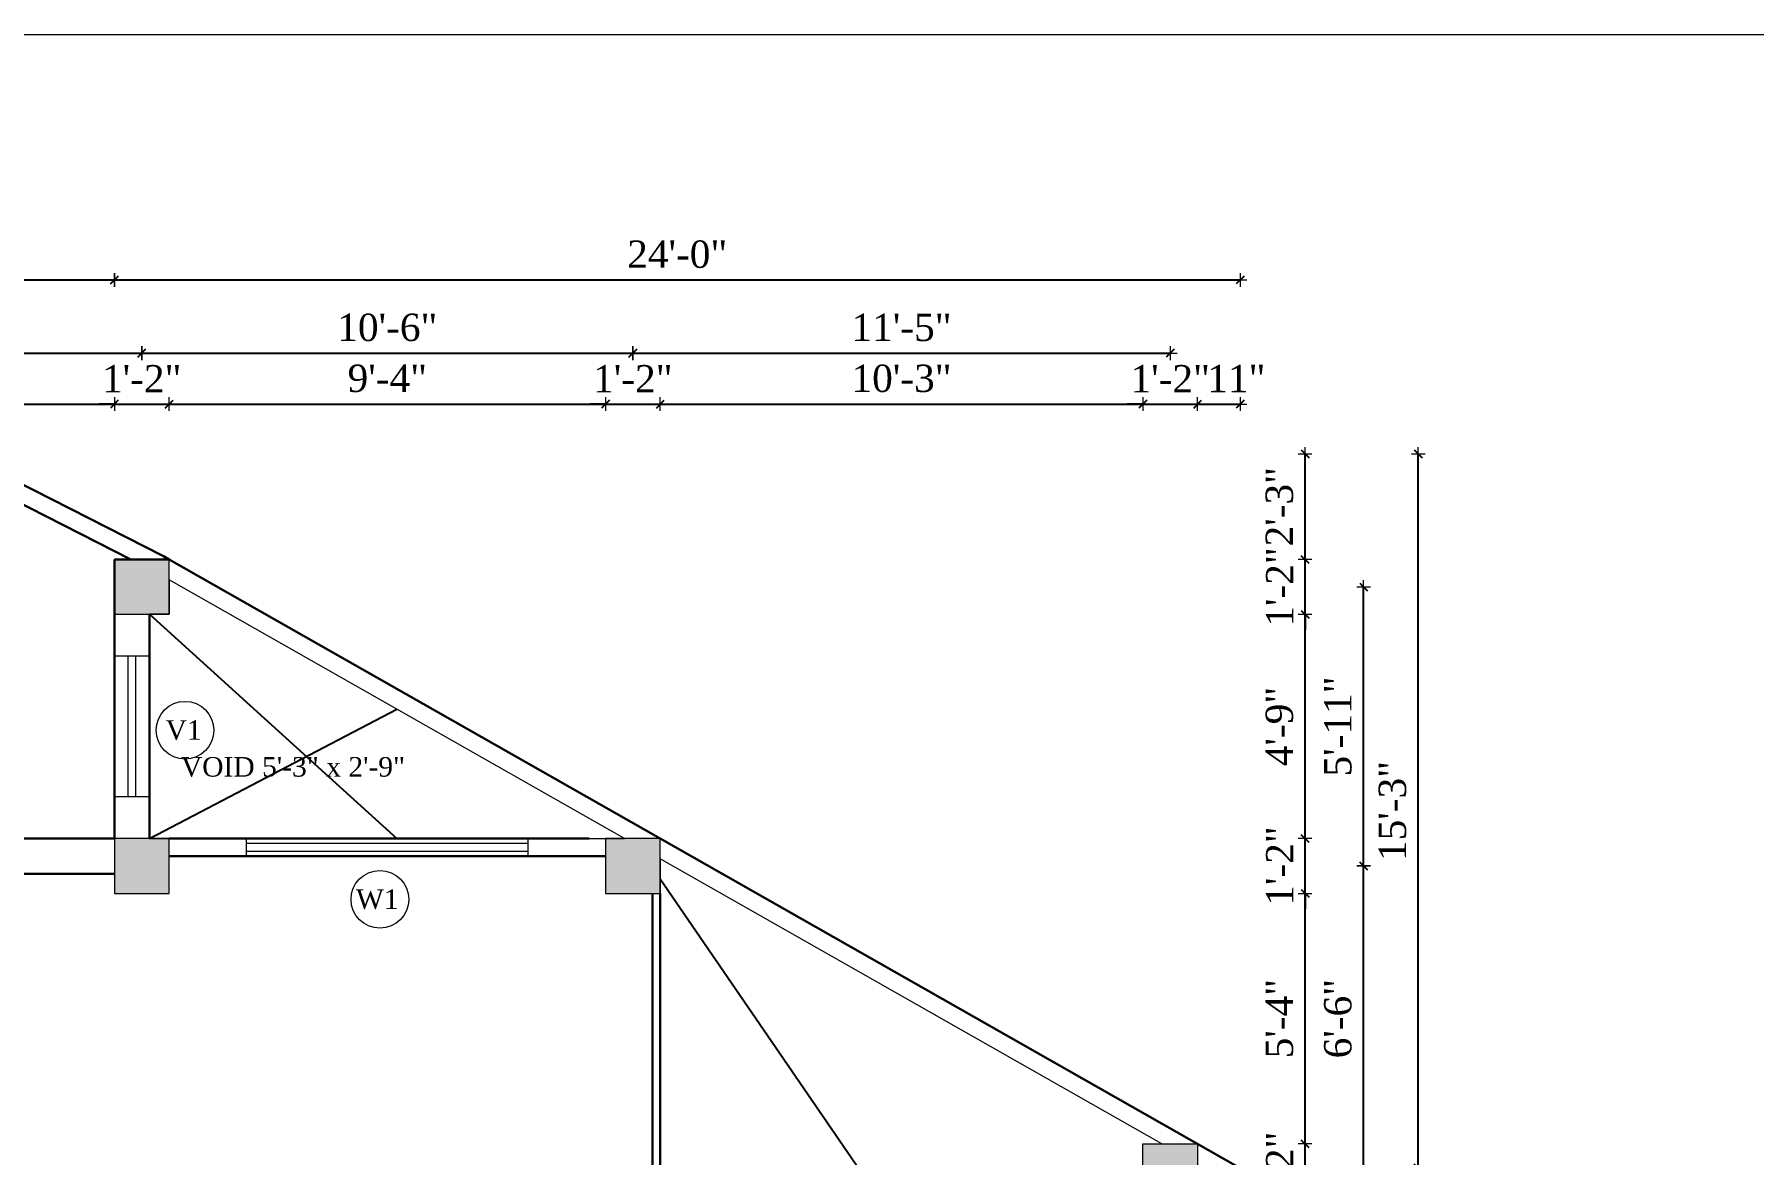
# Model space of a CAD drawing. Header units: inches. Extents: x 151827 to 158445, y -28405 to -26250.
# Drawn here: x 156896.3 to 157335.8, y -26536.6 to -26250 of the extents above; entities that cross this region are included whole.
import ezdxf

# ---------------------------------------------------------------- set-up
doc = ezdxf.new("R2010")
doc.units = ezdxf.units.IN
doc.header["$LTSCALE"] = 5
doc.header["$MEASUREMENT"] = 0
for name, color, linetype, lineweight in [('A-WALL', 7, 'Continuous', 9), ('Dimension', 7, 'Continuous', 18), ('Dw', 2, 'Continuous', 18), ('ele1', 21, 'Continuous', 20)]:
    doc.layers.add(name, color=color, linetype=linetype, lineweight=lineweight)
doc.layers.add('dim line', color=7, linetype='Continuous', lineweight=15, true_color=0xfab2b2)
doc.layers.add('TEXT', color=6, linetype='Continuous')
doc.layers.add('WALL', color=7, linetype='Continuous')
doc.styles.add('ordinary', font='times.ttf')
doc.dimstyles.new('Copy of 96', dxfattribs={"dimtxt": 7, "dimasz": 4, "dimexe": 0.5, "dimexo": 0.5, "dimgap": 3, "dimtad": 1, "dimdec": 1, "dimzin": 11, "dimdsep": 46, "dimlunit": 4, "dimtxsty": 'ordinary', "dimblk": 'OBLIQUE', "dimcen": 0.09, "dimse1": 1, "dimse2": 1, "dimclrt": 6, "dimazin": 0, "dimtfac": 1, "dimtdec": 1, "dimtix": 1, "dimtmove": 2, "dimatfit": 3, "dimldrblk": 'leader', "dimfxl": 0.5, "dimfxlon": 1, "dimtolj": 1, "dimtzin": 0, "dimarcsym": 0})

# ---------------------------------------------------------------- blocks, each defined once
blk = doc.blocks.new('oblique')
at = {"color": 0, "lineweight": -2}
blk.add_line((0.25, 0.25), (-0.25, -0.25), dxfattribs=at)
at = {"layer": 'dim line', "lineweight": 9}
for p, q in [((-0.4375, 0), (0.4375, 0)), ((0, 0.4375), (0, -0.4375))]:
    blk.add_line(p, q, dxfattribs=at)
blk = doc.blocks.new('*D3197')
at = {"layer": 'A-WALL', "color": 0, "lineweight": -2, "ltscale": 5, "transparency": 16777216}
for p, q in [((157221.17, -26533.88), (157221.17, -26529.88)), ((157221.17, -26547.88), (157221.17, -26533.88)), ((157221.17, -26547.88), (157221.17, -26551.88))]:
    blk.add_line(p, q, dxfattribs=at)
at = {"layer": 'Defpoints', "color": 0, "ltscale": 5, "transparency": 16777216}
for p in [(157193.68, -26533.88), (157221.17, -26533.88), (157193.68, -26547.88)]:
    blk.add_point(p, dxfattribs=at)
at = {"layer": 'A-WALL', "color": 0, "lineweight": -2, "ltscale": 5, "transparency": 16777216, "xscale": 4, "yscale": 4, "zscale": 4}
for p, rotation in [((157221.17, -26533.88), 270), ((157221.17, -26547.88), 90)]:
    blk.add_blockref('oblique', p, dxfattribs=dict(at, rotation=rotation))
at = {"layer": 'A-WALL', "color": 6, "ltscale": 5, "transparency": 16777216, "insert": (157214.67, -26540.88), "char_height": 7, "attachment_point": 5, "rotation": 90, "style": 'ordinary'}
blk.add_mtext('\\A1;1\'-2"', dxfattribs=at)
blk = doc.blocks.new('_OBLIQUE')
at = {"color": 0, "linetype": 'ByBlock'}
blk.add_line((-0.5, -0.5), (0.5, 0.5), dxfattribs=at)
blk = doc.blocks.new('leader')
at = {"layer": 'Dimension'}
for p, q in [((0, -4.33), (0, 4.33)), ((-4.42, 0), (4.42, 0))]:
    blk.add_line(p, q, dxfattribs=at)
blk = doc.blocks.new('*D3198')
at = {"layer": 'A-WALL', "color": 0, "lineweight": -2, "ltscale": 5, "transparency": 16777216}
blk.add_line((157221.17, -26533.88), (157221.17, -26469.78), dxfattribs=at)
at = {"layer": 'Defpoints', "color": 0, "ltscale": 5, "transparency": 16777216}
for p in [(157056.29, -26469.78), (157221.17, -26469.78), (157193.68, -26533.88)]:
    blk.add_point(p, dxfattribs=at)
at = {"layer": 'A-WALL', "color": 0, "lineweight": -2, "ltscale": 5, "transparency": 16777216, "xscale": 4, "yscale": 4, "zscale": 4}
for p, rotation in [((157221.17, -26469.78), 90), ((157221.17, -26533.88), 270)]:
    blk.add_blockref('oblique', p, dxfattribs=dict(at, rotation=rotation))
at = {"layer": 'A-WALL', "color": 6, "ltscale": 5, "transparency": 16777216, "insert": (157214.61, -26501.83), "char_height": 7, "attachment_point": 5, "rotation": 90, "style": 'ordinary'}
blk.add_mtext('\\A1;5\'-4"', dxfattribs=at)
blk = doc.blocks.new('*D3199')
at = {"layer": 'A-WALL', "color": 0, "lineweight": -2, "ltscale": 5, "transparency": 16777216}
for p, q in [((157221.17, -26455.78), (157221.17, -26451.78)), ((157221.17, -26469.78), (157221.17, -26455.78)), ((157221.17, -26469.78), (157221.17, -26473.78))]:
    blk.add_line(p, q, dxfattribs=at)
at = {"layer": 'Defpoints', "color": 0, "ltscale": 5, "transparency": 16777216}
for p in [(157056.29, -26455.78), (157221.17, -26455.78), (157056.29, -26469.78)]:
    blk.add_point(p, dxfattribs=at)
at = {"layer": 'A-WALL', "color": 0, "lineweight": -2, "ltscale": 5, "transparency": 16777216, "xscale": 4, "yscale": 4, "zscale": 4}
for p, rotation in [((157221.17, -26455.78), 270), ((157221.17, -26469.78), 90)]:
    blk.add_blockref('oblique', p, dxfattribs=dict(at, rotation=rotation))
at = {"layer": 'A-WALL', "color": 6, "ltscale": 5, "transparency": 16777216, "insert": (157214.67, -26462.78), "char_height": 7, "attachment_point": 5, "rotation": 90, "style": 'ordinary'}
blk.add_mtext('\\A1;1\'-2"', dxfattribs=at)
blk = doc.blocks.new('*D3200')
at = {"layer": 'A-WALL', "color": 0, "lineweight": -2, "ltscale": 5, "transparency": 16777216}
blk.add_line((157221.17, -26455.78), (157221.17, -26398.4), dxfattribs=at)
at = {"layer": 'Defpoints', "color": 0, "ltscale": 5, "transparency": 16777216}
for p in [(156930.72, -26398.4), (157221.17, -26398.4), (157056.29, -26455.78)]:
    blk.add_point(p, dxfattribs=at)
at = {"layer": 'A-WALL', "color": 0, "lineweight": -2, "ltscale": 5, "transparency": 16777216, "xscale": 4, "yscale": 4, "zscale": 4}
for p, rotation in [((157221.17, -26398.4), 90), ((157221.17, -26455.78), 270)]:
    blk.add_blockref('oblique', p, dxfattribs=dict(at, rotation=rotation))
at = {"layer": 'A-WALL', "color": 6, "ltscale": 5, "transparency": 16777216, "insert": (157214.6, -26427.09), "char_height": 7, "attachment_point": 5, "rotation": 90, "style": 'ordinary'}
blk.add_mtext('\\A1;4\'-9"', dxfattribs=at)
blk = doc.blocks.new('*D3201')
at = {"layer": 'A-WALL', "color": 0, "lineweight": -2, "ltscale": 5, "transparency": 16777216}
for p, q in [((157221.17, -26384.4), (157221.17, -26380.4)), ((157221.17, -26398.4), (157221.17, -26384.4)), ((157221.17, -26398.4), (157221.17, -26402.4))]:
    blk.add_line(p, q, dxfattribs=at)
at = {"layer": 'Defpoints', "color": 0, "ltscale": 5, "transparency": 16777216}
for p in [(156930.72, -26384.4), (157221.17, -26384.4), (156930.72, -26398.4)]:
    blk.add_point(p, dxfattribs=at)
at = {"layer": 'A-WALL', "color": 0, "lineweight": -2, "ltscale": 5, "transparency": 16777216, "xscale": 4, "yscale": 4, "zscale": 4}
for p, rotation in [((157221.17, -26384.4), 270), ((157221.17, -26398.4), 90)]:
    blk.add_blockref('oblique', p, dxfattribs=dict(at, rotation=rotation))
at = {"layer": 'A-WALL', "color": 6, "ltscale": 5, "transparency": 16777216, "insert": (157214.67, -26391.4), "char_height": 7, "attachment_point": 5, "rotation": 90, "style": 'ordinary'}
blk.add_mtext('\\A1;1\'-2"', dxfattribs=at)
blk = doc.blocks.new('*D3203')
at = {"layer": 'A-WALL', "color": 0, "lineweight": -2, "ltscale": 5, "transparency": 16777216}
blk.add_line((157236.12, -26540.88), (157236.12, -26462.78), dxfattribs=at)
at = {"layer": 'Defpoints', "color": 0, "ltscale": 5, "transparency": 16777216}
for p in [(157049.29, -26462.78), (157236.12, -26462.78), (157186.68, -26540.88)]:
    blk.add_point(p, dxfattribs=at)
at = {"layer": 'A-WALL', "color": 0, "lineweight": -2, "ltscale": 5, "transparency": 16777216, "xscale": 4, "yscale": 4, "zscale": 4}
for p, rotation in [((157236.12, -26462.78), 90), ((157236.12, -26540.88), 270)]:
    blk.add_blockref('oblique', p, dxfattribs=dict(at, rotation=rotation))
at = {"layer": 'A-WALL', "color": 6, "ltscale": 5, "transparency": 16777216, "insert": (157229.56, -26501.83), "char_height": 7, "attachment_point": 5, "rotation": 90, "style": 'ordinary'}
blk.add_mtext('\\A1;6\'-6"', dxfattribs=at)
blk = doc.blocks.new('*D3204')
at = {"layer": 'A-WALL', "color": 0, "lineweight": -2, "ltscale": 5, "transparency": 16777216}
blk.add_line((157236.12, -26462.78), (157236.12, -26391.4), dxfattribs=at)
at = {"layer": 'Defpoints', "color": 0, "ltscale": 5, "transparency": 16777216}
for p in [(156923.72, -26391.4), (157236.12, -26391.4), (157049.29, -26462.78)]:
    blk.add_point(p, dxfattribs=at)
at = {"layer": 'A-WALL', "color": 0, "lineweight": -2, "ltscale": 5, "transparency": 16777216, "xscale": 4, "yscale": 4, "zscale": 4}
for p, rotation in [((157236.12, -26391.4), 90), ((157236.12, -26462.78), 270)]:
    blk.add_blockref('oblique', p, dxfattribs=dict(at, rotation=rotation))
at = {"layer": 'A-WALL', "color": 6, "ltscale": 5, "transparency": 16777216, "insert": (157229.56, -26427.09), "char_height": 7, "attachment_point": 5, "rotation": 90, "style": 'ordinary'}
blk.add_mtext('\\A1;5\'-11"', dxfattribs=at)
blk = doc.blocks.new('*D3206')
at = {"layer": 'A-WALL', "color": 0, "lineweight": -2, "ltscale": 5, "transparency": 16777216}
blk.add_line((156809.84, -26344.63), (156916.72, -26344.63), dxfattribs=at)
at = {"layer": 'Defpoints', "color": 0, "ltscale": 5, "transparency": 16777216}
for p in [(156916.72, -26344.63), (156916.72, -26384.4), (156809.84, -26455.78)]:
    blk.add_point(p, dxfattribs=at)
at = {"layer": 'A-WALL', "color": 0, "lineweight": -2, "ltscale": 5, "transparency": 16777216, "xscale": 4, "yscale": 4, "zscale": 4, "rotation": 180}
blk.add_blockref('oblique', (156809.84, -26344.63), dxfattribs=at)
at = {"layer": 'A-WALL', "color": 0, "lineweight": -2, "ltscale": 5, "transparency": 16777216, "xscale": 4, "yscale": 4, "zscale": 4}
blk.add_blockref('oblique', (156916.72, -26344.63), dxfattribs=at)
at = {"layer": 'A-WALL', "color": 6, "ltscale": 5, "transparency": 16777216, "insert": (156863.28, -26338.07), "char_height": 7, "attachment_point": 5, "style": 'ordinary'}
blk.add_mtext('\\A1;8\'-11"', dxfattribs=at)
blk = doc.blocks.new('*D3207')
at = {"layer": 'A-WALL', "color": 0, "lineweight": -2, "ltscale": 5, "transparency": 16777216}
for p, q in [((156916.72, -26344.63), (156912.72, -26344.63)), ((156916.72, -26344.63), (156930.72, -26344.63)), ((156930.72, -26344.63), (156934.72, -26344.63))]:
    blk.add_line(p, q, dxfattribs=at)
at = {"layer": 'Defpoints', "color": 0, "ltscale": 5, "transparency": 16777216}
for p in [(156930.72, -26344.63), (156916.72, -26384.4), (156930.72, -26384.4)]:
    blk.add_point(p, dxfattribs=at)
at = {"layer": 'A-WALL', "color": 0, "lineweight": -2, "ltscale": 5, "transparency": 16777216, "xscale": 4, "yscale": 4, "zscale": 4}
blk.add_blockref('oblique', (156916.72, -26344.63), dxfattribs=at)
at = {"layer": 'A-WALL', "color": 0, "lineweight": -2, "ltscale": 5, "transparency": 16777216, "xscale": 4, "yscale": 4, "zscale": 4, "rotation": 180}
blk.add_blockref('oblique', (156930.72, -26344.63), dxfattribs=at)
at = {"layer": 'A-WALL', "color": 6, "ltscale": 5, "transparency": 16777216, "insert": (156923.72, -26338.13), "char_height": 7, "attachment_point": 5, "style": 'ordinary'}
blk.add_mtext('\\A1;1\'-2"', dxfattribs=at)
blk = doc.blocks.new('*D3208')
at = {"layer": 'A-WALL', "color": 0, "lineweight": -2, "ltscale": 5, "transparency": 16777216}
blk.add_line((156930.72, -26344.63), (157042.29, -26344.63), dxfattribs=at)
at = {"layer": 'Defpoints', "color": 0, "ltscale": 5, "transparency": 16777216}
for p in [(157042.29, -26344.63), (156930.72, -26384.4), (157042.29, -26455.78)]:
    blk.add_point(p, dxfattribs=at)
at = {"layer": 'A-WALL', "color": 0, "lineweight": -2, "ltscale": 5, "transparency": 16777216, "xscale": 4, "yscale": 4, "zscale": 4, "rotation": 180}
blk.add_blockref('oblique', (156930.72, -26344.63), dxfattribs=at)
at = {"layer": 'A-WALL', "color": 0, "lineweight": -2, "ltscale": 5, "transparency": 16777216, "xscale": 4, "yscale": 4, "zscale": 4}
blk.add_blockref('oblique', (157042.29, -26344.63), dxfattribs=at)
at = {"layer": 'A-WALL', "color": 6, "ltscale": 5, "transparency": 16777216, "insert": (156986.51, -26338.06), "char_height": 7, "attachment_point": 5, "style": 'ordinary'}
blk.add_mtext('\\A1;9\'-4"', dxfattribs=at)
blk = doc.blocks.new('*D3209')
at = {"layer": 'A-WALL', "color": 0, "lineweight": -2, "ltscale": 5, "transparency": 16777216}
for p, q in [((157042.29, -26344.63), (157038.29, -26344.63)), ((157042.29, -26344.63), (157056.29, -26344.63)), ((157056.29, -26344.63), (157060.29, -26344.63))]:
    blk.add_line(p, q, dxfattribs=at)
at = {"layer": 'Defpoints', "color": 0, "ltscale": 5, "transparency": 16777216}
for p in [(157056.29, -26344.63), (157042.29, -26455.78), (157056.29, -26455.78)]:
    blk.add_point(p, dxfattribs=at)
at = {"layer": 'A-WALL', "color": 0, "lineweight": -2, "ltscale": 5, "transparency": 16777216, "xscale": 4, "yscale": 4, "zscale": 4}
blk.add_blockref('oblique', (157042.29, -26344.63), dxfattribs=at)
at = {"layer": 'A-WALL', "color": 0, "lineweight": -2, "ltscale": 5, "transparency": 16777216, "xscale": 4, "yscale": 4, "zscale": 4, "rotation": 180}
blk.add_blockref('oblique', (157056.29, -26344.63), dxfattribs=at)
at = {"layer": 'A-WALL', "color": 6, "ltscale": 5, "transparency": 16777216, "insert": (157049.29, -26338.13), "char_height": 7, "attachment_point": 5, "style": 'ordinary'}
blk.add_mtext('\\A1;1\'-2"', dxfattribs=at)
blk = doc.blocks.new('*D3210')
at = {"layer": 'A-WALL', "color": 0, "lineweight": -2, "ltscale": 5, "transparency": 16777216}
blk.add_line((157056.29, -26344.63), (157179.68, -26344.63), dxfattribs=at)
at = {"layer": 'Defpoints', "color": 0, "ltscale": 5, "transparency": 16777216}
for p in [(157179.68, -26344.63), (157056.29, -26455.78), (157179.68, -26533.88)]:
    blk.add_point(p, dxfattribs=at)
at = {"layer": 'A-WALL', "color": 0, "lineweight": -2, "ltscale": 5, "transparency": 16777216, "xscale": 4, "yscale": 4, "zscale": 4, "rotation": 180}
blk.add_blockref('oblique', (157056.29, -26344.63), dxfattribs=at)
at = {"layer": 'A-WALL', "color": 0, "lineweight": -2, "ltscale": 5, "transparency": 16777216, "xscale": 4, "yscale": 4, "zscale": 4}
blk.add_blockref('oblique', (157179.68, -26344.63), dxfattribs=at)
at = {"layer": 'A-WALL', "color": 6, "ltscale": 5, "transparency": 16777216, "insert": (157117.98, -26338.07), "char_height": 7, "attachment_point": 5, "style": 'ordinary'}
blk.add_mtext('\\A1;10\'-3"', dxfattribs=at)
blk = doc.blocks.new('*D3211')
at = {"layer": 'A-WALL', "color": 0, "lineweight": -2, "ltscale": 5, "transparency": 16777216}
for p, q in [((157179.68, -26344.63), (157175.68, -26344.63)), ((157179.68, -26344.63), (157193.68, -26344.63)), ((157193.68, -26344.63), (157197.68, -26344.63))]:
    blk.add_line(p, q, dxfattribs=at)
at = {"layer": 'Defpoints', "color": 0, "ltscale": 5, "transparency": 16777216}
for p in [(157193.68, -26344.63), (157179.68, -26533.88), (157193.68, -26533.88)]:
    blk.add_point(p, dxfattribs=at)
at = {"layer": 'A-WALL', "color": 0, "lineweight": -2, "ltscale": 5, "transparency": 16777216, "xscale": 4, "yscale": 4, "zscale": 4}
blk.add_blockref('oblique', (157179.68, -26344.63), dxfattribs=at)
at = {"layer": 'A-WALL', "color": 0, "lineweight": -2, "ltscale": 5, "transparency": 16777216, "xscale": 4, "yscale": 4, "zscale": 4, "rotation": 180}
blk.add_blockref('oblique', (157193.68, -26344.63), dxfattribs=at)
at = {"layer": 'A-WALL', "color": 6, "ltscale": 5, "transparency": 16777216, "insert": (157186.68, -26338.13), "char_height": 7, "attachment_point": 5, "style": 'ordinary'}
blk.add_mtext('\\A1;1\'-2"', dxfattribs=at)
blk = doc.blocks.new('*D3212')
at = {"layer": 'A-WALL', "color": 0, "lineweight": -2, "ltscale": 5, "transparency": 16777216}
blk.add_line((157193.68, -26344.63), (157204.54, -26344.63), dxfattribs=at)
at = {"layer": 'Defpoints', "color": 0, "ltscale": 5, "transparency": 16777216}
for p in [(157204.54, -26344.63), (157193.68, -26533.88), (157204.54, -26540.06)]:
    blk.add_point(p, dxfattribs=at)
at = {"layer": 'A-WALL', "color": 0, "lineweight": -2, "ltscale": 5, "transparency": 16777216, "xscale": 4, "yscale": 4, "zscale": 4, "rotation": 180}
blk.add_blockref('oblique', (157193.68, -26344.63), dxfattribs=at)
at = {"layer": 'A-WALL', "color": 0, "lineweight": -2, "ltscale": 5, "transparency": 16777216, "xscale": 4, "yscale": 4, "zscale": 4}
blk.add_blockref('oblique', (157204.54, -26344.63), dxfattribs=at)
at = {"layer": 'A-WALL', "color": 6, "ltscale": 5, "transparency": 16777216, "insert": (157203.58, -26338.07), "char_height": 7, "attachment_point": 5, "style": 'ordinary'}
blk.add_mtext('\\A1;11"', dxfattribs=at)
blk = doc.blocks.new('*D3213')
at = {"layer": 'A-WALL', "color": 0, "lineweight": -2, "ltscale": 5, "transparency": 16777216}
blk.add_line((156802.84, -26331.59), (156923.72, -26331.59), dxfattribs=at)
at = {"layer": 'Defpoints', "color": 0, "ltscale": 5, "transparency": 16777216}
for p in [(156923.72, -26331.59), (156802.84, -26462.78), (156923.72, -26462.78)]:
    blk.add_point(p, dxfattribs=at)
at = {"layer": 'A-WALL', "color": 0, "lineweight": -2, "ltscale": 5, "transparency": 16777216, "xscale": 4, "yscale": 4, "zscale": 4, "rotation": 180}
blk.add_blockref('oblique', (156802.84, -26331.59), dxfattribs=at)
at = {"layer": 'A-WALL', "color": 0, "lineweight": -2, "ltscale": 5, "transparency": 16777216, "xscale": 4, "yscale": 4, "zscale": 4}
blk.add_blockref('oblique', (156923.72, -26331.59), dxfattribs=at)
at = {"layer": 'A-WALL', "color": 6, "ltscale": 5, "transparency": 16777216, "insert": (156863.28, -26325.03), "char_height": 7, "attachment_point": 5, "style": 'ordinary'}
blk.add_mtext('\\A1;10\'-1"', dxfattribs=at)
blk = doc.blocks.new('*D3214')
at = {"layer": 'A-WALL', "color": 0, "lineweight": -2, "ltscale": 5, "transparency": 16777216}
blk.add_line((156923.72, -26331.59), (157049.29, -26331.59), dxfattribs=at)
at = {"layer": 'Defpoints', "color": 0, "ltscale": 5, "transparency": 16777216}
for p in [(157049.29, -26331.59), (156923.72, -26462.78), (157049.29, -26462.78)]:
    blk.add_point(p, dxfattribs=at)
at = {"layer": 'A-WALL', "color": 0, "lineweight": -2, "ltscale": 5, "transparency": 16777216, "xscale": 4, "yscale": 4, "zscale": 4, "rotation": 180}
blk.add_blockref('oblique', (156923.72, -26331.59), dxfattribs=at)
at = {"layer": 'A-WALL', "color": 0, "lineweight": -2, "ltscale": 5, "transparency": 16777216, "xscale": 4, "yscale": 4, "zscale": 4}
blk.add_blockref('oblique', (157049.29, -26331.59), dxfattribs=at)
at = {"layer": 'A-WALL', "color": 6, "ltscale": 5, "transparency": 16777216, "insert": (156986.51, -26325.03), "char_height": 7, "attachment_point": 5, "style": 'ordinary'}
blk.add_mtext('\\A1;10\'-6"', dxfattribs=at)
blk = doc.blocks.new('*D3215')
at = {"layer": 'A-WALL', "color": 0, "lineweight": -2, "ltscale": 5, "transparency": 16777216}
blk.add_line((157049.29, -26331.59), (157186.68, -26331.59), dxfattribs=at)
at = {"layer": 'Defpoints', "color": 0, "ltscale": 5, "transparency": 16777216}
for p in [(157186.68, -26331.59), (157049.29, -26462.78), (157186.68, -26540.88)]:
    blk.add_point(p, dxfattribs=at)
at = {"layer": 'A-WALL', "color": 0, "lineweight": -2, "ltscale": 5, "transparency": 16777216, "xscale": 4, "yscale": 4, "zscale": 4, "rotation": 180}
blk.add_blockref('oblique', (157049.29, -26331.59), dxfattribs=at)
at = {"layer": 'A-WALL', "color": 0, "lineweight": -2, "ltscale": 5, "transparency": 16777216, "xscale": 4, "yscale": 4, "zscale": 4}
blk.add_blockref('oblique', (157186.68, -26331.59), dxfattribs=at)
at = {"layer": 'A-WALL', "color": 6, "ltscale": 5, "transparency": 16777216, "insert": (157117.98, -26325.03), "char_height": 7, "attachment_point": 5, "style": 'ordinary'}
blk.add_mtext('\\A1;11\'-5"', dxfattribs=at)
blk = doc.blocks.new('*D3216')
at = {"layer": 'A-WALL', "color": 0, "lineweight": -2, "ltscale": 5, "transparency": 16777216}
blk.add_line((156795.84, -26312.87), (156916.72, -26312.87), dxfattribs=at)
at = {"layer": 'Defpoints', "color": 0, "ltscale": 5, "transparency": 16777216}
for p in [(156916.72, -26312.87), (156916.72, -26384.4), (156795.84, -26455.78)]:
    blk.add_point(p, dxfattribs=at)
at = {"layer": 'A-WALL', "color": 0, "lineweight": -2, "ltscale": 5, "transparency": 16777216, "xscale": 4, "yscale": 4, "zscale": 4, "rotation": 180}
blk.add_blockref('oblique', (156795.84, -26312.87), dxfattribs=at)
at = {"layer": 'A-WALL', "color": 0, "lineweight": -2, "ltscale": 5, "transparency": 16777216, "xscale": 4, "yscale": 4, "zscale": 4}
blk.add_blockref('oblique', (156916.72, -26312.87), dxfattribs=at)
at = {"layer": 'A-WALL', "color": 6, "ltscale": 5, "transparency": 16777216, "insert": (156856.28, -26306.31), "char_height": 7, "attachment_point": 5, "style": 'ordinary'}
blk.add_mtext('\\A1;10\'-1"', dxfattribs=at)
blk = doc.blocks.new('*D3217')
at = {"layer": 'A-WALL', "color": 0, "lineweight": -2, "ltscale": 5, "transparency": 16777216}
blk.add_line((156916.72, -26312.87), (157204.54, -26312.87), dxfattribs=at)
at = {"layer": 'Defpoints', "color": 0, "ltscale": 5, "transparency": 16777216}
for p in [(157204.54, -26312.87), (156916.72, -26384.4), (157204.54, -26540.06)]:
    blk.add_point(p, dxfattribs=at)
at = {"layer": 'A-WALL', "color": 0, "lineweight": -2, "ltscale": 5, "transparency": 16777216, "xscale": 4, "yscale": 4, "zscale": 4, "rotation": 180}
blk.add_blockref('oblique', (156916.72, -26312.87), dxfattribs=at)
at = {"layer": 'A-WALL', "color": 0, "lineweight": -2, "ltscale": 5, "transparency": 16777216, "xscale": 4, "yscale": 4, "zscale": 4}
blk.add_blockref('oblique', (157204.54, -26312.87), dxfattribs=at)
at = {"layer": 'A-WALL', "color": 6, "ltscale": 5, "transparency": 16777216, "insert": (157060.63, -26306.31), "char_height": 7, "attachment_point": 5, "style": 'ordinary'}
blk.add_mtext('\\A1;24\'-0"', dxfattribs=at)
blk = doc.blocks.new('*D3219')
at = {"layer": 'A-WALL', "color": 0, "lineweight": -2, "ltscale": 5, "transparency": 16777216}
blk.add_line((157250.08, -26540.06), (157250.08, -26357.36), dxfattribs=at)
at = {"layer": 'Defpoints', "color": 0, "ltscale": 5, "transparency": 16777216}
for p in [(156877.72, -26357.36), (157250.08, -26357.36), (157204.54, -26540.06)]:
    blk.add_point(p, dxfattribs=at)
at = {"layer": 'A-WALL', "color": 0, "lineweight": -2, "ltscale": 5, "transparency": 16777216, "xscale": 4, "yscale": 4, "zscale": 4}
for p, rotation in [((157250.08, -26357.36), 90), ((157250.08, -26540.06), 270)]:
    blk.add_blockref('oblique', p, dxfattribs=dict(at, rotation=rotation))
at = {"layer": 'A-WALL', "color": 6, "ltscale": 5, "transparency": 16777216, "insert": (157243.52, -26448.71), "char_height": 7, "attachment_point": 5, "rotation": 90, "style": 'ordinary'}
blk.add_mtext('\\A1;15\'-3"', dxfattribs=at)
blk = doc.blocks.new('*D3238')
at = {"layer": 'A-WALL', "color": 0, "lineweight": -2, "ltscale": 5, "transparency": 16777216}
blk.add_line((157221.17, -26384.4), (157221.17, -26357.36), dxfattribs=at)
at = {"layer": 'Defpoints', "color": 0, "ltscale": 5, "transparency": 16777216}
for p in [(156877.72, -26357.36), (157221.17, -26357.36), (156930.72, -26384.4)]:
    blk.add_point(p, dxfattribs=at)
at = {"layer": 'A-WALL', "color": 0, "lineweight": -2, "ltscale": 5, "transparency": 16777216, "xscale": 4, "yscale": 4, "zscale": 4}
for p, rotation in [((157221.17, -26357.36), 90), ((157221.17, -26384.4), 270)]:
    blk.add_blockref('oblique', p, dxfattribs=dict(at, rotation=rotation))
at = {"layer": 'A-WALL', "color": 6, "ltscale": 5, "transparency": 16777216, "insert": (157214.61, -26370.88), "char_height": 7, "attachment_point": 5, "rotation": 90, "style": 'ordinary'}
blk.add_mtext('\\A1;2\'-3"', dxfattribs=at)
blk = doc.blocks.new('*D3239')
at = {"layer": 'A-WALL', "color": 0, "lineweight": -2, "ltscale": 5, "transparency": 16777216}
blk.add_line((156768.44, -26461.96), (156770.2, -26387.76), dxfattribs=at)
at = {"layer": 'Defpoints', "color": 0, "ltscale": 5, "transparency": 16777216}
for p in [(156770.2, -26387.76), (156923.72, -26391.4), (156802.84, -26462.78)]:
    blk.add_point(p, dxfattribs=at)
at = {"layer": 'A-WALL', "color": 0, "lineweight": -2, "ltscale": 5, "transparency": 16777216, "xscale": 4, "yscale": 4, "zscale": 4}
for p, rotation in [((156770.2, -26387.76), 88.64238169298139), ((156768.44, -26461.96), 268.6423816929814)]:
    blk.add_blockref('oblique', p, dxfattribs=dict(at, rotation=rotation))
at = {"layer": 'A-WALL', "color": 6, "ltscale": 5, "transparency": 16777216, "insert": (156762.76, -26424.71), "char_height": 7, "attachment_point": 5, "rotation": 88.6424, "style": 'ordinary'}
blk.add_mtext('\\A1;6\'-2"', dxfattribs=at)

msp = doc.modelspace()

# ---------------------------------------------------------------- hatches: boundary and pattern name
at = {"layer": 'WALL', "linetype": 'ByBlock', "ltscale": 5, "true_color": 0xf8991e}
h = msp.add_hatch(color=30, dxfattribs=at)
h.dxf.hatch_style = 1
h.paths.add_polyline_path([(156916.72, -26398.4), (156930.72, -26398.4), (156930.72, -26384.4), (156916.72, -26384.4)])
h = msp.add_hatch(color=30, dxfattribs=at)
h.dxf.hatch_style = 1
h.paths.add_polyline_path([(156916.72, -26469.78), (156930.72, -26469.78), (156930.72, -26455.78), (156916.72, -26455.78)])
h = msp.add_hatch(color=30, dxfattribs=at)
h.dxf.hatch_style = 1
h.paths.add_polyline_path([(157056.29, -26469.78), (157056.29, -26455.78), (157042.29, -26455.78), (157042.29, -26469.78)])
h = msp.add_hatch(color=30, dxfattribs=at)
h.dxf.hatch_style = 1
h.paths.add_polyline_path([(157179.68, -26533.88), (157179.68, -26547.88), (157193.68, -26547.88), (157193.68, -26533.88)])

# ---------------------------------------------------------------- linework, layer by layer
at = {"layer": 'A-WALL', "lineweight": 30}
for p, q in [((156877.72, -26357.36, -72.71), (156929.25, -26383.56, -72.71)), ((156882.22, -26364.69, -72.71), (156920.97, -26384.4, -72.71)), ((156916.72, -26384.4, -72.71), (156916.72, -26455.78, -72.71)), ((156930.72, -26384.4, -72.71), (156916.72, -26384.4, -72.71)), ((156929.25, -26383.56, -72.71), (156930.72, -26384.4, -72.71)), ((156930.72, -26384.4, -72.71), (157056.29, -26455.78, -72.71)), ((156925.72, -26398.4, -72.71), (156925.72, -26455.78, -72.71)), ((156845.84, -26455.78, -72.71), (156916.72, -26455.78, -72.71)), ((156930.72, -26455.78, -72.71), (157038.08, -26455.78, -72.71)), ((157056.29, -26455.78, -72.71), (157204.54, -26540.06, -72.71)), ((157042.29, -26460.28, -72.71), (156930.72, -26460.28, -72.71)), ((156916.72, -26464.78, -72.71), (156845.84, -26464.78, -72.71)), ((157054.29, -26469.78, -72.71), (157054.29, -26596.56, -72.71)), ((157056.29, -26469.78, -72.71), (157056.29, -26596.56, -72.71))]:
    msp.add_line(p, q, dxfattribs=at)
at = {"layer": 'A-WALL', "ltscale": 5}
for p, q in [((156925.72, -26409.09, -72.71), (156916.72, -26409.09, -72.71)), ((156925.72, -26445.09, -72.71), (156916.72, -26445.09, -72.71)), ((156950.51, -26460.28, -72.71), (156950.51, -26455.78, -72.71)), ((157022.51, -26460.28, -72.71), (157022.51, -26455.78, -72.71))]:
    msp.add_line(p, q, dxfattribs=at)
at = {"layer": 'A-WALL', "ltscale": 5, "elevation": -72.71}
for points in [[(156916.72, -26398.4), (156930.72, -26398.4), (156930.72, -26384.4), (156916.72, -26384.4)], [(156930.72, -26389.57), (156930.72, -26398.4), (156925.72, -26398.4), (156925.72, -26419.78), (156925.72, -26455.78), (156930.72, -26455.78), (157047.19, -26455.78)], [(156916.72, -26469.78), (156930.72, -26469.78), (156930.72, -26455.78), (156916.72, -26455.78)], [(157042.29, -26469.78), (157056.29, -26469.78), (157056.29, -26455.78), (157042.29, -26455.78)], [(157179.68, -26533.88), (157193.68, -26533.88), (157193.68, -26547.88), (157179.68, -26547.88)]]:
    msp.add_lwpolyline(points, close=True, dxfattribs=at)
msp.add_lwpolyline([(157056.29, -26601.06), (157056.29, -26601.06), (157145.3, -26601.06), (157145.3, -26596.06), (157159.3, -26596.06), (157159.3, -26601.77), (157194.12, -26547.88), (157179.68, -26547.88), (157179.68, -26533.88), (157184.57, -26533.88), (157056.29, -26460.96), (157056.29, -26469.78)], dxfattribs=at)
at = {"layer": 'A-WALL', "ltscale": 5}
for centre in [(156934.77, -26428.05, -72.71), (156984.61, -26471.32, -72.71)]:
    msp.add_circle(centre, 7.38, dxfattribs=at)
at = {"layer": 'Dw', "color": 3}
for p, q in [((156920.22, -26445.09, -72.71), (156920.22, -26409.09, -72.71)), ((156922.22, -26445.09, -72.71), (156922.22, -26409.09, -72.71)), ((157022.51, -26457.03, -72.71), (156950.51, -26457.03, -72.71)), ((157022.51, -26459.03, -72.71), (156950.51, -26459.03, -72.71))]:
    msp.add_line(p, q, dxfattribs=at)
at = {"layer": 'ele1', "elevation": -72.71}
msp.add_lwpolyline([(155359.95, -26250.03), (158444.91, -26250.03), (158444.91, -28405.37), (155359.95, -28405.37)], close=True, dxfattribs=at)
msp.add_lwpolyline([(155359.95, -26250.03), (158444.91, -26250.03), (158444.91, -28405.37), (155359.95, -28405.37)], close=True, dxfattribs=at)
at = {"layer": 'WALL', "color": 30, "linetype": 'ByBlock', "ltscale": 5, "true_color": 0xf8991e}
for p, q in [((156925.72, -26398.4, -72.71), (156988.95, -26455.78, -72.71)), ((156925.72, -26455.78, -72.71), (156988.95, -26422.68, -72.71)), ((157145.3, -26596.06, -72.71), (157056.29, -26466.13, -72.71))]:
    msp.add_line(p, q, dxfattribs=at)

# ---------------------------------------------------------------- texts
at = {"layer": 'TEXT', "style": 'ordinary'}
for s, p in [('V1', (156929.81, -26430.49, -72.71)), ('VOID 5\'-3" x 2\'-9"', (156933.72, -26439.91, -72.71)), ('W1', (156978.49, -26473.77, -72.71))]:
    msp.add_text(s, height=5, dxfattribs=at).set_placement(p)

# ---------------------------------------------------------------- dimensions: what is measured, and where the dimension line sits
at = {"layer": 'A-WALL', "ltscale": 5}
for base, p1, p2, picture, middle in [((156916.72, -26312.87, -72.71), (156795.84, -26455.78, -72.71), (156916.72, -26384.4, -72.71), '*D3216', (156856.28, -26306.31, -72.71)), ((157204.54, -26312.87, -72.71), (156916.72, -26384.4, -72.71), (157204.54, -26540.06, -72.71), '*D3217', (157060.63, -26306.31, -72.71)), ((156923.72, -26331.59, -72.71), (156802.84, -26462.78, -72.71), (156923.72, -26462.78, -72.71), '*D3213', (156863.28, -26325.03, -72.71)), ((157049.29, -26331.59, -72.71), (156923.72, -26462.78, -72.71), (157049.29, -26462.78, -72.71), '*D3214', (156986.51, -26325.03, -72.71)), ((157186.68, -26331.59, -72.71), (157049.29, -26462.78, -72.71), (157186.68, -26540.88, -72.71), '*D3215', (157117.98, -26325.03, -72.71)), ((156916.72, -26344.63, -72.71), (156809.84, -26455.78, -72.71), (156916.72, -26384.4, -72.71), '*D3206', (156863.28, -26338.07, -72.71)), ((156930.72, -26344.63, -72.71), (156916.72, -26384.4, -72.71), (156930.72, -26384.4, -72.71), '*D3207', (156923.72, -26338.13, -72.71)), ((157042.29, -26344.63, -72.71), (156930.72, -26384.4, -72.71), (157042.29, -26455.78, -72.71), '*D3208', (156986.51, -26338.06, -72.71)), ((157056.29, -26344.63, -72.71), (157042.29, -26455.78, -72.71), (157056.29, -26455.78, -72.71), '*D3209', (157049.29, -26338.13, -72.71)), ((157179.68, -26344.63, -72.71), (157056.29, -26455.78, -72.71), (157179.68, -26533.88, -72.71), '*D3210', (157117.98, -26338.07, -72.71)), ((157193.68, -26344.63, -72.71), (157179.68, -26533.88, -72.71), (157193.68, -26533.88, -72.71), '*D3211', (157186.68, -26338.13, -72.71))]:
    dim = msp.add_linear_dim(base=base, p1=p1, p2=p2, dimstyle='Copy of 96', override={"dimdec": 0, "dimblk": 'oblique', "dimtdec": 0, "dimarcsym": 1}, dxfattribs=at)
    dim.commit()
    dim.dimension.update_dxf_attribs({"geometry": picture, "text_midpoint": middle})
dim = msp.add_linear_dim(base=(157204.54, -26344.63, -72.71), p1=(157193.68, -26533.88, -72.71), p2=(157204.54, -26540.06, -72.71), dimstyle='Copy of 96', override={"dimdec": 0, "dimblk": 'oblique', "dimtdec": 0, "dimarcsym": 1}, dxfattribs=at)
dim.commit()
dim.dimension.update_dxf_attribs({"geometry": '*D3212', "text_midpoint": (157203.58, -26338.07, -72.71), "dimtype": 160})
for base, p1, p2, angle, picture, middle in [((157250.08, -26357.36, -72.71), (157204.54, -26540.06, -72.71), (156877.72, -26357.36, -72.71), 90, '*D3219', (157243.52, -26448.71, -72.71)), ((157221.17, -26357.36, -72.71), (156930.72, -26384.4, -72.71), (156877.72, -26357.36, -72.71), 90, '*D3238', (157214.61, -26370.88, -72.71)), ((157221.17, -26384.4, -72.71), (156930.72, -26398.4, -72.71), (156930.72, -26384.4, -72.71), 90, '*D3201', (157214.67, -26391.4, -72.71)), ((156770.2, -26387.76, -72.71), (156802.84, -26462.78, -72.71), (156923.72, -26391.4, -72.71), 268.6424, '*D3239', (156762.76, -26424.71, -72.71)), ((157236.12, -26391.4, -72.71), (157049.29, -26462.78, -72.71), (156923.72, -26391.4, -72.71), 90, '*D3204', (157229.56, -26427.09, -72.71)), ((157221.17, -26398.4, -72.71), (157056.29, -26455.78, -72.71), (156930.72, -26398.4, -72.71), 90, '*D3200', (157214.6, -26427.09, -72.71)), ((157221.17, -26455.78, -72.71), (157056.29, -26469.78, -72.71), (157056.29, -26455.78, -72.71), 90, '*D3199', (157214.67, -26462.78, -72.71)), ((157236.12, -26462.78, -72.71), (157186.68, -26540.88, -72.71), (157049.29, -26462.78, -72.71), 90, '*D3203', (157229.56, -26501.83, -72.71)), ((157221.17, -26469.78, -72.71), (157193.68, -26533.88, -72.71), (157056.29, -26469.78, -72.71), 90, '*D3198', (157214.61, -26501.83, -72.71)), ((157221.17, -26533.88, -72.71), (157193.68, -26547.88, -72.71), (157193.68, -26533.88, -72.71), 90, '*D3197', (157214.67, -26540.88, -72.71))]:
    dim = msp.add_linear_dim(base=base, p1=p1, p2=p2, angle=angle, dimstyle='Copy of 96', override={"dimdec": 0, "dimblk": 'oblique', "dimtdec": 0, "dimarcsym": 1}, dxfattribs=at)
    dim.commit()
    dim.dimension.update_dxf_attribs({"geometry": picture, "text_midpoint": middle})

doc.saveas('drawing.dxf')
